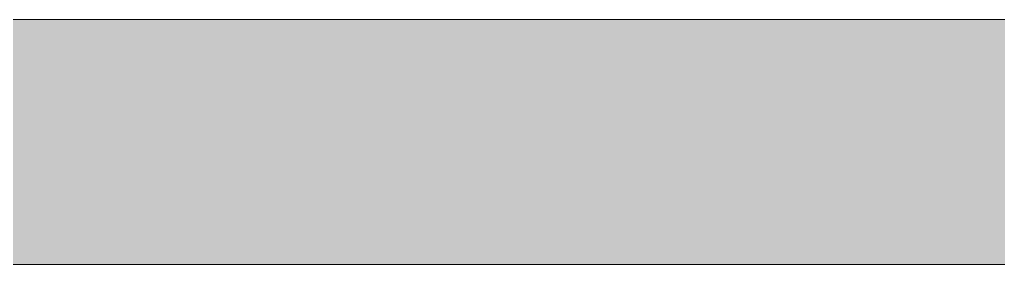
# Model space of a CAD drawing. Header units: millimetres. Extents: x 26 to 426, y 17 to 1568.
# Drawn here: x 146.6 to 225.8, y 450.8 to 470.6 of the extents above; entities that cross this region are included whole.
import ezdxf

# ---------------------------------------------------------------- set-up
doc = ezdxf.new("R2010")
doc.units = ezdxf.units.MM
doc.header["$MEASUREMENT"] = 0
doc.layers.add('Layer 1', color=7, linetype='Continuous')

# ---------------------------------------------------------------- blocks, each defined once
blk = doc.blocks.new('block 5')
at = {"layer": 'Layer 1'}
h = blk.add_hatch(color=4, dxfattribs=at)
edge = h.paths.add_edge_path()
edge.add_spline(control_points=[(352.503, 450.787), (352.503, 450.787), (99.085, 450.787), (99.085, 450.787), (99.085, 450.787), (99.085, 468.623), (99.085, 468.623), (99.085, 469.72), (99.974, 470.609), (101.071, 470.609), (101.071, 470.609), (350.171, 470.609), (350.171, 470.609), (351.458, 470.609), (352.503, 469.565), (352.503, 468.277), (352.503, 468.277), (352.503, 450.787), (352.503, 450.787)], knot_values=[0, 0, 0, 0, 1, 1, 1, 2, 2, 2, 3, 3, 3, 4, 4, 4, 5, 5, 5, 6, 6, 6, 6], degree=3, periodic=1)
at = {"layer": 'Layer 1', "lineweight": 0}
blk.add_open_spline([(352.503, 450.787), (352.503, 450.787), (99.085, 450.787), (99.085, 450.787), (99.085, 450.787), (99.085, 468.623), (99.085, 468.623), (99.085, 469.72), (99.974, 470.609), (101.071, 470.609), (101.071, 470.609), (350.171, 470.609), (350.171, 470.609), (351.458, 470.609), (352.503, 469.565), (352.503, 468.277), (352.503, 468.277), (352.503, 450.787), (352.503, 450.787)], degree=3, knots=[0, 0, 0, 0, 1, 1, 1, 2, 2, 2, 3, 3, 3, 4, 4, 4, 5, 5, 5, 6, 6, 6, 6], dxfattribs=at)

msp = doc.modelspace()

# ---------------------------------------------------------------- block references
at = {"layer": 'Layer 1'}
msp.add_blockref('block 5', (0, 0), dxfattribs=at)

doc.saveas('drawing.dxf')
